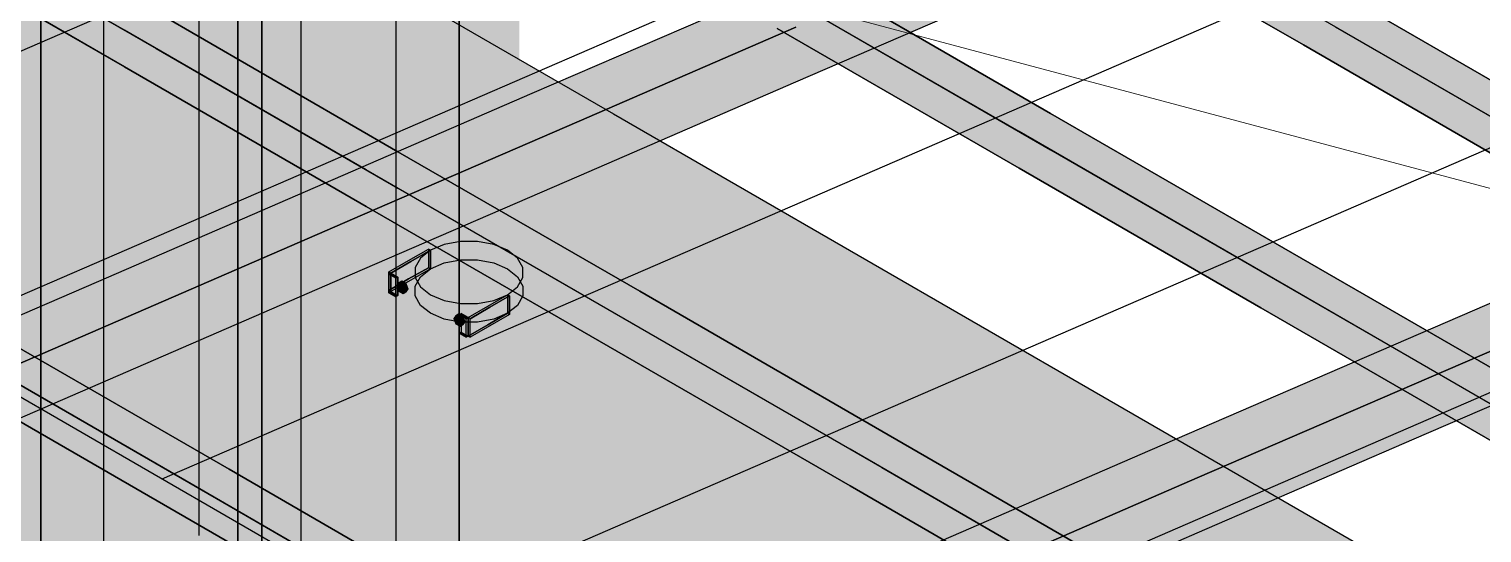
# Model space of a CAD drawing. Header units: metres. Extents: x 0 to 34.2, y 0 to 17.8.
# Drawn here: x 9.398 to 11.389, y 8.514 to 9.204 of the extents above; entities that cross this region are included whole.
import ezdxf

# ---------------------------------------------------------------- set-up
doc = ezdxf.new("R2010")
doc.units = ezdxf.units.M
doc.header["$LTSCALE"] = 0.25
doc.layers.add('ISO-ARISTAS', color=8, linetype='CONTINUOUS')
doc.layers.add('ISO-CONCRETO-SUP', color=254, linetype='CONTINUOUS', true_color=0xe8e8e8)
doc.layers.add('LLAMADAS', color=30, linetype='CONTINUOUS', lineweight=18)

msp = doc.modelspace()

# ---------------------------------------------------------------- linework, layer by layer
at = {"layer": 'ISO-ARISTAS', "color": 250}
for p, q in [((8.9171, 8.9713), (11.0068, 9.8761)), ((9.2485, 8.7799), (11.3382, 9.6848)), ((9.7169, 9.1876), (9.7169, 9.5511)), ((9.7169, 9.5511), (9.7169, 9.1876)), ((9.58, 8.5885), (11.6697, 9.4934)), ((9.4138, 9.1126), (9.4138, 9.4761)), ((9.4138, 9.4761), (9.4138, 9.1126)), ((9.5279, 9.4756), (10.1985, 9.0884)), ((9.9005, 9.4733), (9.9005, 9.1058)), ((9.9005, 9.4733), (9.9005, 9.1058)), ((9.5004, 9.0626), (9.5004, 9.4261)), ((9.5004, 9.0626), (9.5004, 9.4261)), ((9.9871, 9.0558), (9.9871, 9.4233)), ((9.9871, 9.4233), (9.9871, 9.0558)), ((9.5285, 9.2029), (9.197, 9.3943)), ((9.5285, 9.2029), (9.197, 9.3943)), ((9.2403, 9.3693), (9.5718, 9.1779)), ((9.2403, 9.3693), (9.5718, 9.1779)), ((11.144, 9.1827), (10.8125, 9.374)), ((10.8125, 9.374), (11.144, 9.1827)), ((8.2542, 9.354), (10.0771, 8.3015)), ((9.5285, 9.1529), (9.197, 9.3443)), ((9.197, 9.3443), (9.5285, 9.1529)), ((9.684, 8.9808), (9.684, 9.3483)), ((9.684, 9.3483), (9.684, 8.9808)), ((9.7706, 8.9308), (9.7706, 9.2983)), ((9.7706, 8.9308), (9.7706, 9.2983)), ((9.9114, 8.3972), (12.0011, 9.3021)), ((10.7976, 9.0889), (10.4661, 9.2803)), ((10.4661, 9.2803), (10.7976, 9.0889)), ((10.4486, 9.132), (10.7455, 9.2606)), ((11.5188, 9.0663), (11.1873, 9.2577)), ((11.1873, 9.2577), (11.5188, 9.0663)), ((9.6303, 9.2376), (9.6303, 8.8741)), ((9.6303, 9.2376), (9.6303, 8.8741)), ((10.3836, 9.2445), (10.0867, 9.116)), ((10.7543, 9.0639), (10.4228, 9.2553)), ((10.7543, 9.0639), (10.4228, 9.2553)), ((9.9032, 9.0365), (9.5718, 9.2279)), ((9.5718, 9.2279), (9.9032, 9.0365)), ((10.4661, 9.2303), (10.7976, 9.0389)), ((10.4661, 9.2303), (10.7976, 9.0389)), ((11.4755, 9.0413), (11.144, 9.2327)), ((11.4755, 9.0413), (11.144, 9.2327)), ((9.8599, 9.0115), (9.5285, 9.2029)), ((9.8599, 9.0115), (9.5285, 9.2029)), ((10.1517, 9.0785), (10.4486, 9.207)), ((10.4486, 9.207), (10.1517, 9.0785)), ((10.7543, 9.0139), (10.4228, 9.2053)), ((10.4228, 9.2053), (10.7543, 9.0139)), ((11.1873, 9.2077), (11.5188, 9.0163)), ((11.1873, 9.2077), (11.5188, 9.0163)), ((9.5718, 9.1779), (9.9032, 8.9865)), ((9.5718, 9.1779), (9.9032, 8.9865)), ((9.7169, 8.8241), (9.7169, 9.1876)), ((9.7169, 9.1876), (9.7169, 8.8241)), ((11.4755, 8.9913), (11.144, 9.1827)), ((11.144, 9.1827), (11.4755, 8.9913)), ((9.8599, 8.9615), (9.5285, 9.1529)), ((9.5285, 9.1529), (9.8599, 8.9615)), ((10.1517, 9.0035), (10.4486, 9.132)), ((9.4138, 8.7491), (9.4138, 9.1126)), ((9.4138, 9.1126), (9.4138, 8.7491)), ((10.0867, 9.116), (9.7898, 8.9874)), ((9.9005, 9.1058), (9.9005, 8.7382)), ((9.9005, 9.1058), (9.9005, 8.7382)), ((10.2429, 8.2058), (12.3326, 9.1107)), ((10.1517, 9.0785), (9.8548, 8.9499)), ((9.8548, 8.9499), (10.1517, 9.0785)), ((10.1985, 9.0884), (10.8691, 8.7012)), ((11.129, 8.8976), (10.7976, 9.0889)), ((10.7976, 9.0889), (11.129, 8.8976)), ((9.5004, 8.6991), (9.5004, 9.0626)), ((9.5004, 8.6991), (9.5004, 9.0626)), ((11.0857, 8.8726), (10.7543, 9.0639)), ((11.0857, 8.8726), (10.7543, 9.0639)), ((9.9871, 8.6882), (9.9871, 9.0558)), ((9.9871, 9.0558), (9.9871, 8.6882)), ((10.7976, 9.0389), (11.129, 8.8476)), ((10.7976, 9.0389), (11.129, 8.8476)), ((10.2347, 8.8452), (9.9032, 9.0365)), ((9.9032, 9.0365), (10.2347, 8.8452)), ((9.8548, 8.8749), (10.1517, 9.0035)), ((10.1914, 8.8202), (9.8599, 9.0115)), ((10.1914, 8.8202), (9.8599, 9.0115)), ((11.0857, 8.8226), (10.7543, 9.0139)), ((10.7543, 9.0139), (11.0857, 8.8226)), ((9.7898, 8.9874), (9.4929, 8.8588)), ((9.684, 8.6132), (9.684, 8.9808)), ((9.684, 8.9808), (9.684, 8.6132)), ((9.9032, 8.9865), (10.2347, 8.7952)), ((9.9032, 8.9865), (10.2347, 8.7952)), ((10.1914, 8.7702), (9.8599, 8.9615)), ((9.8599, 8.9615), (10.1914, 8.7702)), ((9.8548, 8.9499), (9.5578, 8.8213)), ((9.5578, 8.8213), (9.8548, 8.9499)), ((9.7706, 8.5632), (9.7706, 8.9308)), ((9.7706, 8.5632), (9.7706, 8.9308)), ((9.9179, 8.8875), (9.9449, 8.903)), ((9.9179, 8.8875), (9.9449, 8.903)), ((9.9207, 8.8859), (9.9477, 8.9015)), ((9.9477, 8.9015), (9.9207, 8.8859)), ((9.9477, 8.9015), (9.9339, 8.8905)), ((9.9477, 8.9015), (9.9449, 8.903)), ((9.9449, 8.903), (9.9449, 8.8776)), ((9.9449, 8.903), (9.9449, 8.8776)), ((9.9449, 8.903), (9.9477, 8.9015)), ((9.9666, 8.9094), (9.9477, 8.9015)), ((9.9477, 8.8761), (9.9477, 8.9015)), ((9.9477, 8.9015), (9.9477, 8.8761)), ((9.9888, 8.9136), (9.9666, 8.9094)), ((10.0122, 8.9136), (9.9888, 8.9136)), ((10.0344, 8.9094), (10.0122, 8.9136)), ((10.0533, 8.9015), (10.0344, 8.9094)), ((10.0671, 8.8905), (10.0533, 8.9015)), ((9.8909, 8.8719), (9.9179, 8.8875)), ((9.8909, 8.8719), (9.9179, 8.8875)), ((9.8937, 8.8703), (9.9207, 8.8859)), ((9.9207, 8.8859), (9.8937, 8.8703)), ((9.9339, 8.8905), (9.9267, 8.8777)), ((9.9477, 8.8761), (9.9666, 8.884)), ((9.9666, 8.884), (9.9888, 8.8882)), ((9.9888, 8.8882), (10.0122, 8.8882)), ((10.0122, 8.8882), (10.0344, 8.884)), ((10.0344, 8.884), (10.0533, 8.8761)), ((10.0743, 8.8777), (10.0671, 8.8905)), ((11.4605, 8.7062), (11.129, 8.8976)), ((11.129, 8.8976), (11.4605, 8.7062)), ((11.5275, 8.8841), (11.2306, 8.7555)), ((9.5578, 8.7463), (9.8548, 8.8749)), ((9.6303, 8.8741), (9.6303, 8.5106)), ((9.6303, 8.8741), (9.6303, 8.5106)), ((9.8909, 8.8465), (9.8909, 8.8719)), ((9.8937, 8.8703), (9.8909, 8.8719)), ((9.8937, 8.8703), (9.8909, 8.8719)), ((9.8909, 8.8719), (9.8909, 8.8465)), ((9.8909, 8.8687), (9.8937, 8.8703)), ((9.8909, 8.8687), (9.8937, 8.8703)), ((9.8909, 8.8433), (9.8909, 8.8687)), ((9.9005, 8.8632), (9.8909, 8.8687)), ((9.8909, 8.8687), (9.8909, 8.8433)), ((9.9005, 8.8632), (9.8909, 8.8687)), ((9.8909, 8.8465), (9.9179, 8.8621)), ((9.9179, 8.8621), (9.8909, 8.8465)), ((9.8937, 8.8449), (9.8937, 8.8703)), ((9.8937, 8.8449), (9.8937, 8.8703)), ((9.8937, 8.8703), (9.8937, 8.8449)), ((9.9032, 8.8648), (9.8937, 8.8703)), ((9.8937, 8.8703), (9.8937, 8.8449)), ((9.8937, 8.8703), (9.9032, 8.8648)), ((9.9207, 8.8605), (9.8937, 8.8449)), ((9.9207, 8.8605), (9.8937, 8.8449)), ((9.9005, 8.8632), (9.9032, 8.8648)), ((9.9032, 8.8648), (9.9005, 8.8632)), ((9.9005, 8.8378), (9.9005, 8.8632)), ((9.9005, 8.8378), (9.9005, 8.8632)), ((9.9032, 8.8394), (9.9032, 8.8648)), ((9.9032, 8.8648), (9.9032, 8.8394)), ((9.9179, 8.8621), (9.9449, 8.8776)), ((9.9449, 8.8776), (9.9179, 8.8621)), ((9.9477, 8.8761), (9.9207, 8.8605)), ((9.9477, 8.8761), (9.9207, 8.8605)), ((9.9267, 8.8777), (9.9267, 8.8642)), ((9.9267, 8.8523), (9.9339, 8.8651)), ((9.9267, 8.8642), (9.9339, 8.8514)), ((9.9339, 8.8651), (9.9477, 8.8761)), ((9.9449, 8.8776), (9.9477, 8.8761)), ((9.9449, 8.8776), (9.9477, 8.8761)), ((10.0533, 8.8761), (10.0671, 8.8651)), ((10.0671, 8.8651), (10.0743, 8.8523)), ((10.0671, 8.8514), (10.0743, 8.8642)), ((10.0743, 8.8642), (10.0743, 8.8777)), ((11.4172, 8.6812), (11.0857, 8.8726)), ((11.4172, 8.6812), (11.0857, 8.8726)), ((9.4929, 8.8588), (9.196, 8.7303)), ((9.8937, 8.8449), (9.8909, 8.8465)), ((9.8909, 8.8465), (9.8937, 8.8449)), ((9.8909, 8.8433), (9.8937, 8.8449)), ((9.8937, 8.8449), (9.8909, 8.8433)), ((9.9005, 8.8378), (9.8909, 8.8433)), ((9.8909, 8.8433), (9.9005, 8.8378)), ((9.8937, 8.8449), (9.9032, 8.8394)), ((9.8937, 8.8449), (9.9032, 8.8394)), ((9.9048, 8.8567), (9.902, 8.8528)), ((9.9048, 8.8567), (9.902, 8.8528)), ((9.9057, 8.8549), (9.902, 8.8528)), ((9.902, 8.8528), (9.9057, 8.8549)), ((9.902, 8.8528), (9.9048, 8.8456)), ((9.902, 8.8528), (9.9048, 8.8456)), ((9.9085, 8.8589), (9.9048, 8.8567)), ((9.9048, 8.8567), (9.9085, 8.8589)), ((9.9103, 8.8535), (9.9048, 8.8567)), ((9.9103, 8.8535), (9.9048, 8.8567)), ((9.9048, 8.8456), (9.9085, 8.8478)), ((9.9085, 8.8478), (9.9048, 8.8456)), ((9.9048, 8.8456), (9.9103, 8.8424)), ((9.9048, 8.8456), (9.9103, 8.8424)), ((9.9085, 8.8589), (9.9057, 8.8549)), ((9.9057, 8.8549), (9.9085, 8.8589)), ((9.9085, 8.8478), (9.9057, 8.8549)), ((9.9057, 8.8549), (9.9085, 8.8478)), ((9.914, 8.8557), (9.9085, 8.8589)), ((9.9085, 8.8589), (9.914, 8.8557)), ((9.914, 8.8446), (9.9085, 8.8478)), ((9.9085, 8.8478), (9.914, 8.8446)), ((9.914, 8.8557), (9.9103, 8.8535)), ((9.9103, 8.8535), (9.914, 8.8557)), ((9.9131, 8.8464), (9.9103, 8.8535)), ((9.9131, 8.8464), (9.9103, 8.8535)), ((9.9103, 8.8424), (9.9131, 8.8464)), ((9.9103, 8.8424), (9.9131, 8.8464)), ((9.9103, 8.8424), (9.914, 8.8446)), ((9.914, 8.8446), (9.9103, 8.8424)), ((9.9131, 8.8464), (9.9168, 8.8485)), ((9.9168, 8.8485), (9.9131, 8.8464)), ((9.9168, 8.8485), (9.914, 8.8557)), ((9.914, 8.8557), (9.9168, 8.8485)), ((9.914, 8.8446), (9.9168, 8.8485)), ((9.9168, 8.8485), (9.914, 8.8446)), ((9.9267, 8.8388), (9.9267, 8.8523)), ((9.9339, 8.8514), (9.9477, 8.8405)), ((9.9477, 8.8405), (9.9666, 8.8325)), ((10.0263, 8.8249), (10.0533, 8.8405)), ((10.0263, 8.8249), (10.0533, 8.8405)), ((10.0344, 8.8325), (10.0533, 8.8405)), ((10.0533, 8.8405), (10.0671, 8.8514)), ((10.0561, 8.8389), (10.0533, 8.8405)), ((10.0533, 8.8405), (10.0533, 8.8151)), ((10.0533, 8.8405), (10.0533, 8.8151)), ((10.0533, 8.8405), (10.0561, 8.8389)), ((10.0743, 8.8523), (10.0743, 8.8388)), ((10.5661, 8.6538), (10.2347, 8.8452)), ((10.2347, 8.8452), (10.5661, 8.6538)), ((11.129, 8.8476), (11.4605, 8.6562)), ((11.129, 8.8476), (11.4605, 8.6562)), ((11.5925, 8.8466), (11.2956, 8.718)), ((11.2956, 8.718), (11.5925, 8.8466)), ((9.5578, 8.8213), (9.2609, 8.6928)), ((9.2609, 8.6928), (9.5578, 8.8213)), ((9.7169, 8.4606), (9.7169, 8.8241)), ((9.7169, 8.8241), (9.7169, 8.4606)), ((9.9032, 8.8394), (9.9005, 8.8378)), ((9.9032, 8.8394), (9.9005, 8.8378)), ((9.9339, 8.826), (9.9267, 8.8388)), ((9.9477, 8.8151), (9.9339, 8.826)), ((9.9666, 8.8325), (9.9888, 8.8283)), ((9.9888, 8.8283), (10.0122, 8.8283)), ((9.9993, 8.8093), (10.0263, 8.8249)), ((9.9993, 8.8093), (10.0263, 8.8249)), ((10.0021, 8.8077), (10.0291, 8.8233)), ((10.0291, 8.8233), (10.0021, 8.8077)), ((10.0122, 8.8283), (10.0344, 8.8325)), ((10.0291, 8.8233), (10.0561, 8.8389)), ((10.0561, 8.8389), (10.0291, 8.8233)), ((10.0671, 8.826), (10.0533, 8.8151)), ((10.0561, 8.8135), (10.0561, 8.8389)), ((10.0561, 8.8389), (10.0561, 8.8135)), ((10.0743, 8.8388), (10.0671, 8.826)), ((10.5228, 8.6288), (10.1914, 8.8202)), ((10.5228, 8.6288), (10.1914, 8.8202)), ((11.4172, 8.6312), (11.0857, 8.8226)), ((11.0857, 8.8226), (11.4172, 8.6312)), ((9.9666, 8.8071), (9.9477, 8.8151)), ((9.9888, 8.8029), (9.9666, 8.8071)), ((9.9827, 8.8117), (9.9799, 8.8078)), ((9.9827, 8.8117), (9.9799, 8.8078)), ((9.9837, 8.8099), (9.9799, 8.8078)), ((9.9799, 8.8078), (9.9837, 8.8099)), ((9.9799, 8.8078), (9.9827, 8.8006)), ((9.9799, 8.8078), (9.9827, 8.8006)), ((9.9864, 8.8139), (9.9827, 8.8117)), ((9.9827, 8.8117), (9.9864, 8.8139)), ((9.9883, 8.8085), (9.9827, 8.8117)), ((9.9883, 8.8085), (9.9827, 8.8117)), ((9.9827, 8.8006), (9.9864, 8.8028)), ((9.9864, 8.8028), (9.9827, 8.8006)), ((9.9827, 8.8006), (9.9883, 8.7974)), ((9.9827, 8.8006), (9.9883, 8.7974)), ((9.9864, 8.8139), (9.9837, 8.8099)), ((9.9837, 8.8099), (9.9864, 8.8139)), ((9.9864, 8.8028), (9.9837, 8.8099)), ((9.9837, 8.8099), (9.9864, 8.8028)), ((9.992, 8.8107), (9.9864, 8.8139)), ((9.9864, 8.8139), (9.992, 8.8107)), ((9.992, 8.7996), (9.9864, 8.8028)), ((9.9864, 8.8028), (9.992, 8.7996)), ((9.9871, 8.8132), (9.9898, 8.8148)), ((9.9871, 8.8132), (9.9898, 8.8148)), ((9.9871, 8.7878), (9.9871, 8.8132)), ((9.9966, 8.8077), (9.9871, 8.8132)), ((9.9871, 8.8132), (9.9871, 8.7878)), ((9.9966, 8.8077), (9.9871, 8.8132)), ((9.992, 8.8107), (9.9883, 8.8085)), ((9.9883, 8.8085), (9.992, 8.8107)), ((9.991, 8.8014), (9.9883, 8.8085)), ((9.991, 8.8014), (9.9883, 8.8085)), ((9.9883, 8.7974), (9.991, 8.8014)), ((9.9883, 8.7974), (9.991, 8.8014)), ((10.0122, 8.8029), (9.9888, 8.8029)), ((9.9898, 8.8148), (9.9898, 8.7894)), ((9.9993, 8.8093), (9.9898, 8.8148)), ((9.9898, 8.8148), (9.9898, 8.7894)), ((9.9898, 8.8148), (9.9993, 8.8093)), ((9.991, 8.8014), (9.9948, 8.8035)), ((9.9948, 8.8035), (9.991, 8.8014)), ((9.9948, 8.8035), (9.992, 8.8107)), ((9.992, 8.8107), (9.9948, 8.8035)), ((9.992, 8.7996), (9.9948, 8.8035)), ((9.9948, 8.8035), (9.992, 8.7996)), ((9.9966, 8.8077), (9.9993, 8.8093)), ((9.9993, 8.8093), (9.9966, 8.8077)), ((9.9966, 8.7823), (9.9966, 8.8077)), ((9.9966, 8.7823), (9.9966, 8.8077)), ((9.9993, 8.7839), (9.9993, 8.8093)), ((9.9993, 8.7839), (9.9993, 8.8093)), ((10.0021, 8.8077), (9.9993, 8.8093)), ((10.0021, 8.8077), (9.9993, 8.8093)), ((9.9993, 8.8093), (9.9993, 8.7839)), ((9.9993, 8.8093), (9.9993, 8.7839)), ((10.0021, 8.7823), (10.0021, 8.8077)), ((10.0021, 8.7823), (10.0021, 8.8077)), ((10.0344, 8.8071), (10.0122, 8.8029)), ((10.0263, 8.7995), (10.0533, 8.8151)), ((10.0533, 8.8151), (10.0263, 8.7995)), ((10.0561, 8.8135), (10.0291, 8.7979)), ((10.0561, 8.8135), (10.0291, 8.7979)), ((10.0533, 8.8151), (10.0344, 8.8071)), ((10.0533, 8.8151), (10.0561, 8.8135)), ((10.0533, 8.8151), (10.0561, 8.8135)), ((9.6718, 8.6014), (9.3403, 8.7928)), ((9.3403, 8.7928), (9.6718, 8.6014)), ((9.9871, 8.7878), (9.9898, 8.7894)), ((9.9898, 8.7894), (9.9871, 8.7878)), ((9.9966, 8.7823), (9.9871, 8.7878)), ((9.9871, 8.7878), (9.9966, 8.7823)), ((9.9883, 8.7974), (9.992, 8.7996)), ((9.992, 8.7996), (9.9883, 8.7974)), ((9.9898, 8.7894), (9.9993, 8.7839)), ((9.9898, 8.7894), (9.9993, 8.7839)), ((9.9993, 8.7839), (9.9966, 8.7823)), ((9.9993, 8.7839), (9.9966, 8.7823)), ((9.9993, 8.7839), (10.0263, 8.7995)), ((10.0263, 8.7995), (9.9993, 8.7839)), ((10.0021, 8.7823), (9.9993, 8.7839)), ((9.9993, 8.7839), (10.0021, 8.7823)), ((10.0291, 8.7979), (10.0021, 8.7823)), ((10.0291, 8.7979), (10.0021, 8.7823)), ((10.2347, 8.7952), (10.5661, 8.6038)), ((10.2347, 8.7952), (10.5661, 8.6038)), ((9.6285, 8.5764), (9.297, 8.7678)), ((9.6285, 8.5764), (9.297, 8.7678)), ((10.5228, 8.5788), (10.1914, 8.7702)), ((10.1914, 8.7702), (10.5228, 8.5788)), ((11.2956, 8.643), (11.5925, 8.7716)), ((9.2609, 8.6178), (9.5578, 8.7463)), ((9.3403, 8.7428), (9.6718, 8.5514)), ((9.3403, 8.7428), (9.6718, 8.5514)), ((9.4138, 8.3856), (9.4138, 8.7491)), ((9.4138, 8.7491), (9.4138, 8.3856)), ((11.2306, 8.7555), (10.9337, 8.627)), ((9.9005, 8.7382), (9.9005, 8.3707)), ((9.9005, 8.7382), (9.9005, 8.3707)), ((9.6285, 8.5264), (9.297, 8.7178)), ((9.297, 8.7178), (9.6285, 8.5264)), ((10.8691, 8.7012), (11.5397, 8.3141)), ((11.2956, 8.718), (10.9986, 8.5895)), ((10.9986, 8.5895), (11.2956, 8.718)), ((9.5004, 8.3356), (9.5004, 8.6991)), ((9.5004, 8.3356), (9.5004, 8.6991)), ((9.9871, 8.3207), (9.9871, 8.6882)), ((9.9871, 8.6882), (9.9871, 8.3207)), ((10.8976, 8.4624), (10.5661, 8.6538)), ((10.5661, 8.6538), (10.8976, 8.4624)), ((10.9986, 8.5145), (11.2956, 8.643)), ((10.8543, 8.4374), (10.5228, 8.6288)), ((10.8543, 8.4374), (10.5228, 8.6288)), ((10.9337, 8.627), (10.6368, 8.4984)), ((10.0032, 8.4101), (9.6718, 8.6014)), ((9.6718, 8.6014), (10.0032, 8.4101)), ((9.684, 8.2457), (9.684, 8.6132)), ((9.684, 8.6132), (9.684, 8.2457)), ((10.5661, 8.6038), (10.8976, 8.4124)), ((10.5661, 8.6038), (10.8976, 8.4124)), ((10.9986, 8.5895), (10.7017, 8.4609)), ((10.7017, 8.4609), (10.9986, 8.5895)), ((9.9599, 8.3851), (9.6285, 8.5764)), ((9.9599, 8.3851), (9.6285, 8.5764)), ((9.7706, 8.1957), (9.7706, 8.5632)), ((9.7706, 8.1957), (9.7706, 8.5632)), ((10.8543, 8.3874), (10.5228, 8.5788)), ((10.5228, 8.5788), (10.8543, 8.3874)), ((9.6718, 8.5514), (10.0032, 8.3601)), ((9.6718, 8.5514), (10.0032, 8.3601)), ((9.9599, 8.3351), (9.6285, 8.5264)), ((9.6285, 8.5264), (9.9599, 8.3351)), ((10.7017, 8.3859), (10.9986, 8.5145))]:
    msp.add_line(p, q, dxfattribs=at)
at = {"layer": 'ISO-CONCRETO-SUP', "true_color": 0xc9c7c0}
for points in [[(8.8572, 9.8628), (9.5279, 9.4756), (8.2943, 9.5378), (8.9649, 9.1506)], [(9.5279, 9.4756), (10.1985, 9.0884), (8.9649, 9.1506), (9.6356, 8.7634)], [(8.9649, 9.1506), (9.6356, 8.7634), (8.402, 8.8256), (9.0727, 8.4384)], [(10.1985, 9.0884), (10.8691, 8.7012), (9.6356, 8.7634), (10.3062, 8.3763)], [(9.6356, 8.7634), (10.3062, 8.3763), (9.0727, 8.4384), (9.7433, 8.0513)], [(10.8691, 8.7012), (11.5397, 8.3141), (10.3062, 8.3763), (10.9768, 7.9891)]]:
    msp.add_solid(points, dxfattribs=at)
at = {"layer": 'ISO-CONCRETO-SUP', "true_color": 0x575d65}
for points in [[(9.6303, 9.2376), (9.4138, 9.1126), (9.6303, 9.6011), (9.4138, 9.4761)], [(9.7169, 9.1876), (9.5004, 9.0626), (9.7169, 9.5511), (9.5004, 9.4261)], [(9.9005, 9.1058), (9.684, 8.9808), (9.9005, 9.4733), (9.684, 9.3483)], [(9.9871, 9.0558), (9.7706, 8.9308), (9.9871, 9.4233), (9.7706, 9.2983)], [(10.4486, 9.132), (10.7455, 9.2606), (10.4486, 9.207), (10.7455, 9.3356)], [(9.6303, 8.8741), (9.4138, 8.7491), (9.6303, 9.2376), (9.4138, 9.1126)], [(10.1517, 9.0035), (10.4486, 9.132), (10.1517, 9.0785), (10.4486, 9.207)], [(9.7169, 8.8241), (9.5004, 8.6991), (9.7169, 9.1876), (9.5004, 9.0626)], [(9.9005, 8.7382), (9.684, 8.6132), (9.9005, 9.1058), (9.684, 8.9808)], [(9.8548, 8.8749), (10.1517, 9.0035), (9.8548, 8.9499), (10.1517, 9.0785)], [(9.9871, 8.6882), (9.7706, 8.5632), (9.9871, 9.0558), (9.7706, 8.9308)], [(9.5578, 8.7463), (9.8548, 8.8749), (9.5578, 8.8213), (9.8548, 8.9499)], [(9.6303, 8.5106), (9.4138, 8.3856), (9.6303, 8.8741), (9.4138, 8.7491)], [(11.2956, 8.643), (11.5925, 8.7716), (11.2956, 8.718), (11.5925, 8.8466)], [(9.2609, 8.6178), (9.5578, 8.7463), (9.2609, 8.6928), (9.5578, 8.8213)], [(9.7169, 8.4606), (9.5004, 8.3356), (9.7169, 8.8241), (9.5004, 8.6991)], [(9.9005, 8.3707), (9.684, 8.2457), (9.9005, 8.7382), (9.684, 8.6132)], [(10.9986, 8.5145), (11.2956, 8.643), (10.9986, 8.5895), (11.2956, 8.718)], [(9.9871, 8.3207), (9.7706, 8.1957), (9.9871, 8.6882), (9.7706, 8.5632)], [(10.7017, 8.3859), (10.9986, 8.5145), (10.7017, 8.4609), (10.9986, 8.5895)]]:
    msp.add_solid(points, dxfattribs=at)
at = {"layer": 'ISO-CONCRETO-SUP', "true_color": 0x616771}
for points in [[(9.6303, 9.2376), (9.7169, 9.1876), (9.6303, 9.6011), (9.7169, 9.5511)], [(9.4138, 9.1126), (9.5004, 9.0626), (9.4138, 9.4761), (9.5004, 9.4261)], [(9.9005, 9.1058), (9.9871, 9.0558), (9.9005, 9.4733), (9.9871, 9.4233)], [(9.2403, 9.3693), (9.5718, 9.1779), (9.2403, 9.4193), (9.5718, 9.2279)], [(10.8125, 9.374), (11.144, 9.1827), (10.8125, 9.424), (11.144, 9.2327)], [(9.197, 9.3443), (9.5285, 9.1529), (9.197, 9.3943), (9.5285, 9.2029)], [(9.684, 8.9808), (9.7706, 8.9308), (9.684, 9.3483), (9.7706, 9.2983)], [(10.4661, 9.2303), (10.7976, 9.0389), (10.4661, 9.2803), (10.7976, 9.0889)], [(11.1873, 9.2077), (11.5188, 9.0163), (11.1873, 9.2577), (11.5188, 9.0663)], [(9.6303, 8.8741), (9.7169, 8.8241), (9.6303, 9.2376), (9.7169, 9.1876)], [(10.4228, 9.2053), (10.7543, 9.0139), (10.4228, 9.2553), (10.7543, 9.0639)], [(9.5718, 9.1779), (9.9032, 8.9865), (9.5718, 9.2279), (9.9032, 9.0365)], [(11.144, 9.1827), (11.4755, 8.9913), (11.144, 9.2327), (11.4755, 9.0413)], [(9.5285, 9.1529), (9.8599, 8.9615), (9.5285, 9.2029), (9.8599, 9.0115)], [(9.4138, 8.7491), (9.5004, 8.6991), (9.4138, 9.1126), (9.5004, 9.0626)], [(9.9005, 8.7382), (9.9871, 8.6882), (9.9005, 9.1058), (9.9871, 9.0558)], [(10.7976, 9.0389), (11.129, 8.8476), (10.7976, 9.0889), (11.129, 8.8976)], [(10.7543, 9.0139), (11.0857, 8.8226), (10.7543, 9.0639), (11.0857, 8.8726)], [(9.9032, 8.9865), (10.2347, 8.7952), (9.9032, 9.0365), (10.2347, 8.8452)], [(9.8599, 8.9615), (10.1914, 8.7702), (9.8599, 9.0115), (10.1914, 8.8202)], [(9.684, 8.6132), (9.7706, 8.5632), (9.684, 8.9808), (9.7706, 8.9308)], [(11.129, 8.8476), (11.4605, 8.6562), (11.129, 8.8976), (11.4605, 8.7062)], [(9.6303, 8.5106), (9.7169, 8.4606), (9.6303, 8.8741), (9.7169, 8.8241)], [(11.0857, 8.8226), (11.4172, 8.6312), (11.0857, 8.8726), (11.4172, 8.6812)], [(10.2347, 8.7952), (10.5661, 8.6038), (10.2347, 8.8452), (10.5661, 8.6538)], [(10.1914, 8.7702), (10.5228, 8.5788), (10.1914, 8.8202), (10.5228, 8.6288)], [(9.3403, 8.7428), (9.6718, 8.5514), (9.3403, 8.7928), (9.6718, 8.6014)], [(9.297, 8.7178), (9.6285, 8.5264), (9.297, 8.7678), (9.6285, 8.5764)], [(9.4138, 8.3856), (9.5004, 8.3356), (9.4138, 8.7491), (9.5004, 8.6991)], [(9.9005, 8.3707), (9.9871, 8.3207), (9.9005, 8.7382), (9.9871, 8.6882)], [(10.5661, 8.6038), (10.8976, 8.4124), (10.5661, 8.6538), (10.8976, 8.4624)], [(10.5228, 8.5788), (10.8543, 8.3874), (10.5228, 8.6288), (10.8543, 8.4374)], [(9.6718, 8.5514), (10.0032, 8.3601), (9.6718, 8.6014), (10.0032, 8.4101)], [(9.684, 8.2457), (9.7706, 8.1957), (9.684, 8.6132), (9.7706, 8.5632)], [(9.6285, 8.5264), (9.9599, 8.3351), (9.6285, 8.5764), (9.9599, 8.3851)]]:
    msp.add_solid(points, dxfattribs=at)
at = {"layer": 'ISO-CONCRETO-SUP', "true_color": 0x6b737d}
for points in [[(9.2403, 9.4193), (9.5718, 9.2279), (9.197, 9.3943), (9.5285, 9.2029)], [(10.8559, 9.399), (11.1873, 9.2077), (10.8125, 9.374), (11.144, 9.1827)], [(9.2403, 9.3693), (9.5718, 9.1779), (9.197, 9.3443), (9.5285, 9.1529)], [(10.4661, 9.2803), (10.7976, 9.0889), (10.4228, 9.2553), (10.7543, 9.0639)], [(11.1873, 9.2577), (11.5188, 9.0663), (11.144, 9.2327), (11.4755, 9.0413)], [(9.5718, 9.2279), (9.9032, 9.0365), (9.5285, 9.2029), (9.8599, 9.0115)], [(10.4661, 9.2303), (10.7976, 9.0389), (10.4228, 9.2053), (10.7543, 9.0139)], [(11.1873, 9.2077), (11.5188, 9.0163), (11.144, 9.1827), (11.4755, 8.9913)], [(9.5718, 9.1779), (9.9032, 8.9865), (9.5285, 9.1529), (9.8599, 8.9615)], [(10.7976, 9.0889), (11.129, 8.8976), (10.7543, 9.0639), (11.0857, 8.8726)], [(10.7976, 9.0389), (11.129, 8.8476), (10.7543, 9.0139), (11.0857, 8.8226)], [(9.9032, 9.0365), (10.2347, 8.8452), (9.8599, 9.0115), (10.1914, 8.8202)], [(9.9032, 8.9865), (10.2347, 8.7952), (9.8599, 8.9615), (10.1914, 8.7702)], [(11.129, 8.8976), (11.4605, 8.7062), (11.0857, 8.8726), (11.4172, 8.6812)], [(10.2347, 8.8452), (10.5661, 8.6538), (10.1914, 8.8202), (10.5228, 8.6288)], [(11.129, 8.8476), (11.4605, 8.6562), (11.0857, 8.8226), (11.4172, 8.6312)], [(9.3403, 8.7928), (9.6718, 8.6014), (9.297, 8.7678), (9.6285, 8.5764)], [(10.2347, 8.7952), (10.5661, 8.6038), (10.1914, 8.7702), (10.5228, 8.5788)], [(9.3403, 8.7428), (9.6718, 8.5514), (9.297, 8.7178), (9.6285, 8.5264)], [(10.5661, 8.6538), (10.8976, 8.4624), (10.5228, 8.6288), (10.8543, 8.4374)], [(9.6718, 8.6014), (10.0032, 8.4101), (9.6285, 8.5764), (9.9599, 8.3851)], [(10.5661, 8.6038), (10.8976, 8.4124), (10.5228, 8.5788), (10.8543, 8.3874)], [(9.6718, 8.5514), (10.0032, 8.3601), (9.6285, 8.5264), (9.9599, 8.3351)]]:
    msp.add_solid(points, dxfattribs=at)
at = {"layer": 'ISO-CONCRETO-SUP', "true_color": 0x7c93a9}
for points in [[(9.9511, 9.2808), (9.9383, 9.2705), (9.9511, 9.1854), (9.9383, 9.1752)], [(10.0499, 9.2238), (10.0627, 9.234), (10.0499, 9.1284), (10.0627, 9.1386)], [(9.9511, 9.1854), (9.9383, 9.1752), (9.9511, 9.0901), (9.9383, 9.0799)], [(10.0499, 9.1284), (10.0627, 9.1386), (10.0499, 9.0331), (10.0627, 9.0433)], [(9.9511, 9.0901), (9.9383, 9.0799), (9.9511, 8.9947), (9.9383, 8.9845)], [(10.0499, 9.0331), (10.0627, 9.0433), (10.0499, 8.9378), (10.0627, 8.948)], [(9.9511, 8.9947), (9.9383, 8.9845), (9.9511, 8.8994), (9.9383, 8.8892)], [(10.0499, 8.9378), (10.0627, 8.948), (10.0499, 8.8424), (10.0627, 8.8526)], [(9.9511, 8.8994), (9.9383, 8.8892), (9.9511, 8.8041), (9.9383, 8.7939)], [(10.0499, 8.8424), (10.0627, 8.8526), (10.0499, 8.7471), (10.0627, 8.7573)], [(9.9511, 8.8041), (9.9383, 8.7939), (9.9511, 8.7088), (9.9383, 8.6985)], [(10.0499, 8.7471), (10.0627, 8.7573), (10.0499, 8.6517), (10.0627, 8.662)], [(9.9511, 8.7088), (9.9383, 8.6985), (9.9511, 8.6134), (9.9383, 8.6032)], [(10.0499, 8.6517), (10.0627, 8.662), (10.0499, 8.5564), (10.0627, 8.5666)], [(9.9511, 8.6134), (9.9383, 8.6032), (9.9511, 8.5181), (9.9383, 8.5079)], [(10.0499, 8.5564), (10.0627, 8.5666), (10.0499, 8.4611), (10.0627, 8.4713)], [(9.9511, 8.5181), (9.9383, 8.5079), (9.9511, 8.4228), (9.9383, 8.4125)]]:
    msp.add_solid(points, dxfattribs=at)
at = {"layer": 'ISO-CONCRETO-SUP', "true_color": 0x88a2bb}
for points in [[(9.9688, 9.2882), (9.9511, 9.2808), (9.9688, 9.1928), (9.9511, 9.1854)], [(10.0322, 9.2163), (10.0499, 9.2238), (10.0322, 9.121), (10.0499, 9.1284)], [(9.9688, 9.1928), (9.9511, 9.1854), (9.9688, 9.0975), (9.9511, 9.0901)], [(10.0322, 9.121), (10.0499, 9.1284), (10.0322, 9.0257), (10.0499, 9.0331)], [(9.9688, 9.0975), (9.9511, 9.0901), (9.9688, 9.0022), (9.9511, 8.9947)], [(10.0322, 9.0257), (10.0499, 9.0331), (10.0322, 8.9303), (10.0499, 8.9378)], [(9.9688, 9.0022), (9.9511, 8.9947), (9.9688, 8.9068), (9.9511, 8.8994)], [(10.0322, 8.9303), (10.0499, 8.9378), (10.0322, 8.835), (10.0499, 8.8424)], [(9.9688, 8.9068), (9.9511, 8.8994), (9.9688, 8.8115), (9.9511, 8.8041)], [(10.0322, 8.835), (10.0499, 8.8424), (10.0322, 8.7397), (10.0499, 8.7471)], [(9.9688, 8.8115), (9.9511, 8.8041), (9.9688, 8.7162), (9.9511, 8.7088)], [(10.0322, 8.7397), (10.0499, 8.7471), (10.0322, 8.6443), (10.0499, 8.6517)], [(9.9688, 8.7162), (9.9511, 8.7088), (9.9688, 8.6208), (9.9511, 8.6134)], [(10.0322, 8.6443), (10.0499, 8.6517), (10.0322, 8.549), (10.0499, 8.5564)], [(9.9688, 8.6208), (9.9511, 8.6134), (9.9688, 8.5255), (9.9511, 8.5181)], [(10.0322, 8.549), (10.0499, 8.5564), (10.0322, 8.4537), (10.0499, 8.4611)], [(9.9688, 8.5255), (9.9511, 8.5181), (9.9688, 8.4302), (9.9511, 8.4228)]]:
    msp.add_solid(points, dxfattribs=at)
at = {"layer": 'ISO-CONCRETO-SUP', "true_color": 0x92aec8}
for points in [[(9.9896, 9.2921), (9.9688, 9.2882), (9.9896, 9.1967), (9.9688, 9.1928)], [(10.0114, 9.2124), (10.0322, 9.2163), (10.0114, 9.1171), (10.0322, 9.121)], [(9.9896, 9.1967), (9.9688, 9.1928), (9.9896, 9.1014), (9.9688, 9.0975)], [(10.0114, 9.1171), (10.0322, 9.121), (10.0114, 9.0218), (10.0322, 9.0257)], [(9.9896, 9.1014), (9.9688, 9.0975), (9.9896, 9.0061), (9.9688, 9.0022)], [(10.0114, 9.0218), (10.0322, 9.0257), (10.0114, 8.9264), (10.0322, 8.9303)], [(9.9896, 9.0061), (9.9688, 9.0022), (9.9896, 8.9107), (9.9688, 8.9068)], [(10.0114, 8.9264), (10.0322, 8.9303), (10.0114, 8.8311), (10.0322, 8.835)], [(9.9896, 8.9107), (9.9688, 8.9068), (9.9896, 8.8154), (9.9688, 8.8115)], [(10.0114, 8.8311), (10.0322, 8.835), (10.0114, 8.7358), (10.0322, 8.7397)], [(9.9896, 8.8154), (9.9688, 8.8115), (9.9896, 8.7201), (9.9688, 8.7162)], [(9.9896, 8.7201), (9.9688, 8.7162), (9.9896, 8.6247), (9.9688, 8.6208)], [(10.0114, 8.7358), (10.0322, 8.7397), (10.0114, 8.6404), (10.0322, 8.6443)], [(10.0114, 8.6404), (10.0322, 8.6443), (10.0114, 8.5451), (10.0322, 8.549)], [(9.9896, 8.6247), (9.9688, 8.6208), (9.9896, 8.5294), (9.9688, 8.5255)], [(10.0114, 8.5451), (10.0322, 8.549), (10.0114, 8.4498), (10.0322, 8.4537)], [(9.9896, 8.5294), (9.9688, 8.5255), (9.9896, 8.4341), (9.9688, 8.4302)]]:
    msp.add_solid(points, dxfattribs=at)
at = {"layer": 'ISO-CONCRETO-SUP', "true_color": 0x98b5d0}
for points in [[(10.0114, 9.2921), (9.9896, 9.2921), (10.0114, 9.1967), (9.9896, 9.1967)], [(9.9896, 9.2124), (10.0114, 9.2124), (9.9896, 9.1171), (10.0114, 9.1171)], [(10.0114, 9.1967), (9.9896, 9.1967), (10.0114, 9.1014), (9.9896, 9.1014)], [(9.9896, 9.1171), (10.0114, 9.1171), (9.9896, 9.0218), (10.0114, 9.0218)], [(10.0114, 9.1014), (9.9896, 9.1014), (10.0114, 9.0061), (9.9896, 9.0061)], [(9.9896, 9.0218), (10.0114, 9.0218), (9.9896, 8.9264), (10.0114, 8.9264)], [(10.0114, 9.0061), (9.9896, 9.0061), (10.0114, 8.9107), (9.9896, 8.9107)], [(9.9896, 8.9264), (10.0114, 8.9264), (9.9896, 8.8311), (10.0114, 8.8311)], [(10.0114, 8.9107), (9.9896, 8.9107), (10.0114, 8.8154), (9.9896, 8.8154)], [(9.9896, 8.8311), (10.0114, 8.8311), (9.9896, 8.7358), (10.0114, 8.7358)], [(10.0114, 8.8154), (9.9896, 8.8154), (10.0114, 8.7201), (9.9896, 8.7201)], [(9.9896, 8.7358), (10.0114, 8.7358), (9.9896, 8.6404), (10.0114, 8.6404)], [(10.0114, 8.7201), (9.9896, 8.7201), (10.0114, 8.6247), (9.9896, 8.6247)], [(9.9896, 8.6404), (10.0114, 8.6404), (9.9896, 8.5451), (10.0114, 8.5451)], [(10.0114, 8.6247), (9.9896, 8.6247), (10.0114, 8.5294), (9.9896, 8.5294)], [(9.9896, 8.5451), (10.0114, 8.5451), (9.9896, 8.4498), (10.0114, 8.4498)], [(10.0114, 8.5294), (9.9896, 8.5294), (10.0114, 8.4341), (9.9896, 8.4341)]]:
    msp.add_solid(points, dxfattribs=at)
at = {"layer": 'ISO-CONCRETO-SUP', "true_color": 0x99b6d1}
for points in [[(10.0322, 9.2882), (10.0114, 9.2921), (10.0322, 9.1928), (10.0114, 9.1967)], [(9.9688, 9.2163), (9.9896, 9.2124), (9.9688, 9.121), (9.9896, 9.1171)], [(10.0322, 9.1928), (10.0114, 9.1967), (10.0322, 9.0975), (10.0114, 9.1014)], [(9.9688, 9.121), (9.9896, 9.1171), (9.9688, 9.0257), (9.9896, 9.0218)], [(10.0322, 9.0975), (10.0114, 9.1014), (10.0322, 9.0022), (10.0114, 9.0061)], [(9.9688, 9.0257), (9.9896, 9.0218), (9.9688, 8.9303), (9.9896, 8.9264)], [(10.0322, 9.0022), (10.0114, 9.0061), (10.0322, 8.9068), (10.0114, 8.9107)], [(9.9688, 8.9303), (9.9896, 8.9264), (9.9688, 8.835), (9.9896, 8.8311)], [(10.0322, 8.9068), (10.0114, 8.9107), (10.0322, 8.8115), (10.0114, 8.8154)], [(9.9688, 8.835), (9.9896, 8.8311), (9.9688, 8.7397), (9.9896, 8.7358)], [(10.0322, 8.8115), (10.0114, 8.8154), (10.0322, 8.7162), (10.0114, 8.7201)], [(9.9688, 8.7397), (9.9896, 8.7358), (9.9688, 8.6443), (9.9896, 8.6404)], [(10.0322, 8.7162), (10.0114, 8.7201), (10.0322, 8.6208), (10.0114, 8.6247)], [(9.9688, 8.6443), (9.9896, 8.6404), (9.9688, 8.549), (9.9896, 8.5451)], [(10.0322, 8.6208), (10.0114, 8.6247), (10.0322, 8.5255), (10.0114, 8.5294)], [(9.9688, 8.549), (9.9896, 8.5451), (9.9688, 8.4537), (9.9896, 8.4498)], [(10.0322, 8.5255), (10.0114, 8.5294), (10.0322, 8.4302), (10.0114, 8.4341)]]:
    msp.add_solid(points, dxfattribs=at)
at = {"layer": 'ISO-CONCRETO-SUP', "true_color": 0x95b1cc}
for points in [[(10.0499, 9.2808), (10.0322, 9.2882), (10.0499, 9.1854), (10.0322, 9.1928)], [(9.9511, 9.2238), (9.9688, 9.2163), (9.9511, 9.1284), (9.9688, 9.121)], [(10.0499, 9.1854), (10.0322, 9.1928), (10.0499, 9.0901), (10.0322, 9.0975)], [(9.9511, 9.1284), (9.9688, 9.121), (9.9511, 9.0331), (9.9688, 9.0257)], [(10.0499, 9.0901), (10.0322, 9.0975), (10.0499, 8.9947), (10.0322, 9.0022)], [(9.9511, 9.0331), (9.9688, 9.0257), (9.9511, 8.9378), (9.9688, 8.9303)], [(10.0499, 8.9947), (10.0322, 9.0022), (10.0499, 8.8994), (10.0322, 8.9068)], [(9.9511, 8.9378), (9.9688, 8.9303), (9.9511, 8.8424), (9.9688, 8.835)], [(10.0499, 8.8994), (10.0322, 8.9068), (10.0499, 8.8041), (10.0322, 8.8115)], [(9.9511, 8.8424), (9.9688, 8.835), (9.9511, 8.7471), (9.9688, 8.7397)], [(10.0499, 8.8041), (10.0322, 8.8115), (10.0499, 8.7088), (10.0322, 8.7162)], [(9.9511, 8.7471), (9.9688, 8.7397), (9.9511, 8.6517), (9.9688, 8.6443)], [(10.0499, 8.7088), (10.0322, 8.7162), (10.0499, 8.6134), (10.0322, 8.6208)], [(9.9511, 8.6517), (9.9688, 8.6443), (9.9511, 8.5564), (9.9688, 8.549)], [(10.0499, 8.6134), (10.0322, 8.6208), (10.0499, 8.5181), (10.0322, 8.5255)], [(9.9511, 8.5564), (9.9688, 8.549), (9.9511, 8.4611), (9.9688, 8.4537)], [(10.0499, 8.5181), (10.0322, 8.5255), (10.0499, 8.4228), (10.0322, 8.4302)]]:
    msp.add_solid(points, dxfattribs=at)
at = {"layer": 'ISO-CONCRETO-SUP', "true_color": 0x8da7c1}
for points in [[(10.0627, 9.2705), (10.0499, 9.2808), (10.0627, 9.1752), (10.0499, 9.1854)], [(9.9383, 9.234), (9.9511, 9.2238), (9.9383, 9.1386), (9.9511, 9.1284)], [(10.0627, 9.1752), (10.0499, 9.1854), (10.0627, 9.0799), (10.0499, 9.0901)], [(9.9383, 9.1386), (9.9511, 9.1284), (9.9383, 9.0433), (9.9511, 9.0331)], [(10.0627, 9.0799), (10.0499, 9.0901), (10.0627, 8.9845), (10.0499, 8.9947)], [(9.9383, 9.0433), (9.9511, 9.0331), (9.9383, 8.948), (9.9511, 8.9378)], [(10.0627, 8.9845), (10.0499, 8.9947), (10.0627, 8.8892), (10.0499, 8.8994)], [(9.9383, 8.948), (9.9511, 8.9378), (9.9383, 8.8526), (9.9511, 8.8424)], [(10.0627, 8.8892), (10.0499, 8.8994), (10.0627, 8.7939), (10.0499, 8.8041)], [(9.9383, 8.8526), (9.9511, 8.8424), (9.9383, 8.7573), (9.9511, 8.7471)], [(10.0627, 8.7939), (10.0499, 8.8041), (10.0627, 8.6985), (10.0499, 8.7088)], [(9.9383, 8.7573), (9.9511, 8.7471), (9.9383, 8.662), (9.9511, 8.6517)], [(10.0627, 8.6985), (10.0499, 8.7088), (10.0627, 8.6032), (10.0499, 8.6134)], [(9.9383, 8.662), (9.9511, 8.6517), (9.9383, 8.5666), (9.9511, 8.5564)], [(10.0627, 8.6032), (10.0499, 8.6134), (10.0627, 8.5079), (10.0499, 8.5181)], [(9.9383, 8.5666), (9.9511, 8.5564), (9.9383, 8.4713), (9.9511, 8.4611)], [(10.0627, 8.5079), (10.0499, 8.5181), (10.0627, 8.4125), (10.0499, 8.4228)]]:
    msp.add_solid(points, dxfattribs=at)
at = {"layer": 'ISO-CONCRETO-SUP', "true_color": 0x6d8195}
for points in [[(9.9383, 9.2705), (9.9315, 9.2586), (9.9383, 9.1752), (9.9315, 9.1632)], [(10.0627, 9.234), (10.0694, 9.2459), (10.0627, 9.1386), (10.0694, 9.1506)], [(9.9383, 9.1752), (9.9315, 9.1632), (9.9383, 9.0799), (9.9315, 9.0679)], [(10.0627, 9.1386), (10.0694, 9.1506), (10.0627, 9.0433), (10.0694, 9.0553)], [(9.9383, 9.0799), (9.9315, 9.0679), (9.9383, 8.9845), (9.9315, 8.9726)], [(10.0627, 9.0433), (10.0694, 9.0553), (10.0627, 8.948), (10.0694, 8.9599)], [(9.9383, 8.9845), (9.9315, 8.9726), (9.9383, 8.8892), (9.9315, 8.8772)], [(10.0627, 8.948), (10.0694, 8.9599), (10.0627, 8.8526), (10.0694, 8.8646)], [(9.9383, 8.8892), (9.9315, 8.8772), (9.9383, 8.7939), (9.9315, 8.7819)], [(10.0627, 8.8526), (10.0694, 8.8646), (10.0627, 8.7573), (10.0694, 8.7693)], [(9.9383, 8.7939), (9.9315, 8.7819), (9.9383, 8.6985), (9.9315, 8.6866)], [(10.0627, 8.7573), (10.0694, 8.7693), (10.0627, 8.662), (10.0694, 8.6739)], [(9.9383, 8.6985), (9.9315, 8.6866), (9.9383, 8.6032), (9.9315, 8.5912)], [(10.0627, 8.662), (10.0694, 8.6739), (10.0627, 8.5666), (10.0694, 8.5786)], [(9.9383, 8.6032), (9.9315, 8.5912), (9.9383, 8.5079), (9.9315, 8.4959)], [(10.0627, 8.5666), (10.0694, 8.5786), (10.0627, 8.4713), (10.0694, 8.4833)]]:
    msp.add_solid(points, dxfattribs=at)
at = {"layer": 'ISO-CONCRETO-SUP', "true_color": 0x73889d}
for points in [[(9.9315, 9.2586), (9.9315, 9.2459), (9.9315, 9.1632), (9.9315, 9.1506)], [(10.0694, 9.2459), (10.0694, 9.2586), (10.0694, 9.1506), (10.0694, 9.1632)], [(9.9315, 9.1632), (9.9315, 9.1506), (9.9315, 9.0679), (9.9315, 9.0553)], [(10.0694, 9.1506), (10.0694, 9.1632), (10.0694, 9.0553), (10.0694, 9.0679)], [(9.9315, 9.0679), (9.9315, 9.0553), (9.9315, 8.9726), (9.9315, 8.9599)], [(10.0694, 9.0553), (10.0694, 9.0679), (10.0694, 8.9599), (10.0694, 8.9726)], [(9.9315, 8.9726), (9.9315, 8.9599), (9.9315, 8.8772), (9.9315, 8.8646)], [(10.0694, 8.9599), (10.0694, 8.9726), (10.0694, 8.8646), (10.0694, 8.8772)], [(9.9315, 8.8772), (9.9315, 8.8646), (9.9315, 8.7819), (9.9315, 8.7693)], [(10.0694, 8.8646), (10.0694, 8.8772), (10.0694, 8.7693), (10.0694, 8.7819)], [(9.9315, 8.7819), (9.9315, 8.7693), (9.9315, 8.6866), (9.9315, 8.6739)], [(10.0694, 8.7693), (10.0694, 8.7819), (10.0694, 8.6739), (10.0694, 8.6866)], [(9.9315, 8.6866), (9.9315, 8.6739), (9.9315, 8.5912), (9.9315, 8.5786)], [(10.0694, 8.6739), (10.0694, 8.6866), (10.0694, 8.5786), (10.0694, 8.5912)], [(9.9315, 8.5912), (9.9315, 8.5786), (9.9315, 8.4959), (9.9315, 8.4833)], [(10.0694, 8.5786), (10.0694, 8.5912), (10.0694, 8.4833), (10.0694, 8.4959)]]:
    msp.add_solid(points, dxfattribs=at)
at = {"layer": 'ISO-CONCRETO-SUP', "true_color": 0x8199b0}
for points in [[(10.0694, 9.2586), (10.0627, 9.2705), (10.0694, 9.1632), (10.0627, 9.1752)], [(9.9315, 9.2459), (9.9383, 9.234), (9.9315, 9.1506), (9.9383, 9.1386)], [(10.0694, 9.1632), (10.0627, 9.1752), (10.0694, 9.0679), (10.0627, 9.0799)], [(9.9315, 9.1506), (9.9383, 9.1386), (9.9315, 9.0553), (9.9383, 9.0433)], [(10.0694, 9.0679), (10.0627, 9.0799), (10.0694, 8.9726), (10.0627, 8.9845)], [(9.9315, 9.0553), (9.9383, 9.0433), (9.9315, 8.9599), (9.9383, 8.948)], [(10.0694, 8.9726), (10.0627, 8.9845), (10.0694, 8.8772), (10.0627, 8.8892)], [(9.9315, 8.9599), (9.9383, 8.948), (9.9315, 8.8646), (9.9383, 8.8526)], [(10.0694, 8.8772), (10.0627, 8.8892), (10.0694, 8.7819), (10.0627, 8.7939)], [(9.9315, 8.8646), (9.9383, 8.8526), (9.9315, 8.7693), (9.9383, 8.7573)], [(10.0694, 8.7819), (10.0627, 8.7939), (10.0694, 8.6866), (10.0627, 8.6985)], [(9.9315, 8.7693), (9.9383, 8.7573), (9.9315, 8.6739), (9.9383, 8.662)], [(10.0694, 8.6866), (10.0627, 8.6985), (10.0694, 8.5912), (10.0627, 8.6032)], [(9.9315, 8.6739), (9.9383, 8.662), (9.9315, 8.5786), (9.9383, 8.5666)], [(10.0694, 8.5912), (10.0627, 8.6032), (10.0694, 8.4959), (10.0627, 8.5079)], [(9.9315, 8.5786), (9.9383, 8.5666), (9.9315, 8.4833), (9.9383, 8.4713)]]:
    msp.add_solid(points, dxfattribs=at)
at = {"layer": 'ISO-CONCRETO-SUP', "true_color": 0x686f79}
for points in [[(10.0867, 9.116), (10.1517, 9.0785), (10.3836, 9.2445), (10.4486, 9.207)], [(9.7898, 8.9874), (9.8548, 8.9499), (10.0867, 9.116), (10.1517, 9.0785)], [(9.4929, 8.8588), (9.5578, 8.8213), (9.7898, 8.9874), (9.8548, 8.9499)], [(11.2306, 8.7555), (11.2956, 8.718), (11.5275, 8.8841), (11.5925, 8.8466)], [(9.196, 8.7303), (9.2609, 8.6928), (9.4929, 8.8588), (9.5578, 8.8213)], [(10.9337, 8.627), (10.9986, 8.5895), (11.2306, 8.7555), (11.2956, 8.718)], [(10.6368, 8.4984), (10.7017, 8.4609), (10.9337, 8.627), (10.9986, 8.5895)]]:
    msp.add_solid(points, dxfattribs=at)
at = {"layer": 'ISO-CONCRETO-SUP', "true_color": 0x9b3232}
for points in [[(9.9449, 8.8776), (9.9179, 8.8621), (9.9449, 8.903), (9.9179, 8.8875)], [(9.9477, 8.8761), (9.9207, 8.8605), (9.9477, 8.9015), (9.9207, 8.8859)], [(9.9179, 8.8621), (9.8909, 8.8465), (9.9179, 8.8875), (9.8909, 8.8719)], [(9.9207, 8.8605), (9.8937, 8.8449), (9.9207, 8.8859), (9.8937, 8.8703)], [(9.8937, 8.8449), (9.8909, 8.8433), (9.8937, 8.8703), (9.8909, 8.8687)], [(9.9032, 8.8394), (9.9005, 8.8378), (9.9032, 8.8648), (9.9005, 8.8632)], [(10.0533, 8.8151), (10.0263, 8.7995), (10.0533, 8.8405), (10.0263, 8.8249)], [(10.0263, 8.7995), (9.9993, 8.7839), (10.0263, 8.8249), (9.9993, 8.8093)], [(10.0291, 8.7979), (10.0021, 8.7823), (10.0291, 8.8233), (10.0021, 8.8077)], [(10.0561, 8.8135), (10.0291, 8.7979), (10.0561, 8.8389), (10.0291, 8.8233)], [(9.9898, 8.7894), (9.9871, 8.7878), (9.9898, 8.8148), (9.9871, 8.8132)], [(9.9993, 8.7839), (9.9966, 8.7823), (9.9993, 8.8093), (9.9966, 8.8077)]]:
    msp.add_solid(points, dxfattribs=at)
at = {"layer": 'ISO-CONCRETO-SUP', "true_color": 0xc03e3e}
for points in [[(9.9449, 8.903), (9.9477, 8.9015), (9.9179, 8.8875), (9.9207, 8.8859)], [(9.9179, 8.8875), (9.9207, 8.8859), (9.8909, 8.8719), (9.8937, 8.8703)], [(9.8937, 8.8703), (9.9032, 8.8648), (9.8909, 8.8687), (9.9005, 8.8632)], [(9.9179, 8.8621), (9.9207, 8.8605), (9.8909, 8.8465), (9.8937, 8.8449)], [(9.9449, 8.8776), (9.9477, 8.8761), (9.9179, 8.8621), (9.9207, 8.8605)], [(9.8937, 8.8449), (9.9032, 8.8394), (9.8909, 8.8433), (9.9005, 8.8378)], [(10.0533, 8.8405), (10.0561, 8.8389), (10.0263, 8.8249), (10.0291, 8.8233)], [(10.0263, 8.8249), (10.0291, 8.8233), (9.9993, 8.8093), (10.0021, 8.8077)], [(9.9898, 8.8148), (9.9993, 8.8093), (9.9871, 8.8132), (9.9966, 8.8077)], [(10.0533, 8.8151), (10.0561, 8.8135), (10.0263, 8.7995), (10.0291, 8.7979)], [(9.9898, 8.7894), (9.9993, 8.7839), (9.9871, 8.7878), (9.9966, 8.7823)], [(10.0263, 8.7995), (10.0291, 8.7979), (9.9993, 8.7839), (10.0021, 8.7823)]]:
    msp.add_solid(points, dxfattribs=at)
at = {"layer": 'ISO-CONCRETO-SUP', "true_color": 0x933030}
for points in [[(9.9339, 8.8651), (9.9477, 8.8761), (9.9339, 8.8905), (9.9477, 8.9015)], [(10.0671, 8.826), (10.0533, 8.8151), (10.0671, 8.8514), (10.0533, 8.8405)]]:
    msp.add_solid(points, dxfattribs=at)
at = {"layer": 'ISO-CONCRETO-SUP', "true_color": 0xad3838}
for points in [[(9.9449, 8.8776), (9.9477, 8.8761), (9.9449, 8.903), (9.9477, 8.9015)], [(9.8909, 8.8465), (9.8937, 8.8449), (9.8909, 8.8719), (9.8937, 8.8703)], [(9.8909, 8.8433), (9.9005, 8.8378), (9.8909, 8.8687), (9.9005, 8.8632)], [(9.8937, 8.8449), (9.9032, 8.8394), (9.8937, 8.8703), (9.9032, 8.8648)], [(10.0533, 8.8151), (10.0561, 8.8135), (10.0533, 8.8405), (10.0561, 8.8389)], [(9.9871, 8.7878), (9.9966, 8.7823), (9.9871, 8.8132), (9.9966, 8.8077)], [(9.9898, 8.7894), (9.9993, 8.7839), (9.9898, 8.8148), (9.9993, 8.8093)], [(9.9993, 8.7839), (10.0021, 8.7823), (9.9993, 8.8093), (10.0021, 8.8077)]]:
    msp.add_solid(points, dxfattribs=at)
at = {"layer": 'ISO-CONCRETO-SUP', "true_color": 0xa23535}
for points in [[(9.9477, 8.8761), (9.9666, 8.884), (9.9477, 8.9015), (9.9666, 8.9094)], [(10.0533, 8.8151), (10.0344, 8.8071), (10.0533, 8.8405), (10.0344, 8.8325)]]:
    msp.add_solid(points, dxfattribs=at)
at = {"layer": 'ISO-CONCRETO-SUP', "true_color": 0xae3939}
for points in [[(9.9666, 8.884), (9.9888, 8.8882), (9.9666, 8.9094), (9.9888, 8.9136)], [(10.0344, 8.8071), (10.0122, 8.8029), (10.0344, 8.8325), (10.0122, 8.8283)]]:
    msp.add_solid(points, dxfattribs=at)
at = {"layer": 'ISO-CONCRETO-SUP', "true_color": 0xb53b3b}
for points in [[(9.9888, 8.8882), (10.0122, 8.8882), (9.9888, 8.9136), (10.0122, 8.9136)], [(10.0122, 8.8029), (9.9888, 8.8029), (10.0122, 8.8283), (9.9888, 8.8283)]]:
    msp.add_solid(points, dxfattribs=at)
at = {"layer": 'ISO-CONCRETO-SUP', "true_color": 0xb63b3b}
for points in [[(10.0122, 8.8882), (10.0344, 8.884), (10.0122, 8.9136), (10.0344, 8.9094)], [(9.9888, 8.8029), (9.9666, 8.8071), (9.9888, 8.8283), (9.9666, 8.8325)]]:
    msp.add_solid(points, dxfattribs=at)
at = {"layer": 'ISO-CONCRETO-SUP', "true_color": 0xb13a3a}
for points in [[(10.0344, 8.884), (10.0533, 8.8761), (10.0344, 8.9094), (10.0533, 8.9015)], [(9.9666, 8.8071), (9.9477, 8.8151), (9.9666, 8.8325), (9.9477, 8.8405)]]:
    msp.add_solid(points, dxfattribs=at)
at = {"layer": 'ISO-CONCRETO-SUP', "true_color": 0xa73636}
for points in [[(10.0533, 8.8761), (10.0671, 8.8651), (10.0533, 8.9015), (10.0671, 8.8905)], [(9.9477, 8.8151), (9.9339, 8.826), (9.9477, 8.8405), (9.9339, 8.8514)]]:
    msp.add_solid(points, dxfattribs=at)
at = {"layer": 'ISO-CONCRETO-SUP', "true_color": 0x812a2a}
for points in [[(9.9267, 8.8523), (9.9339, 8.8651), (9.9267, 8.8777), (9.9339, 8.8905)], [(10.0743, 8.8388), (10.0671, 8.826), (10.0743, 8.8642), (10.0671, 8.8514)]]:
    msp.add_solid(points, dxfattribs=at)
at = {"layer": 'ISO-CONCRETO-SUP', "true_color": 0x993232}
for points in [[(10.0671, 8.8651), (10.0743, 8.8523), (10.0671, 8.8905), (10.0743, 8.8777)], [(9.9339, 8.826), (9.9267, 8.8388), (9.9339, 8.8514), (9.9267, 8.8642)]]:
    msp.add_solid(points, dxfattribs=at)
at = {"layer": 'ISO-CONCRETO-SUP', "true_color": 0x882c2c}
for points in [[(9.9267, 8.8388), (9.9267, 8.8523), (9.9267, 8.8642), (9.9267, 8.8777)], [(10.0743, 8.8523), (10.0743, 8.8388), (10.0743, 8.8777), (10.0743, 8.8642)]]:
    msp.add_solid(points, dxfattribs=at)
at = {"layer": 'ISO-CONCRETO-SUP', "true_color": 0x35363b}
for points in [[(9.9048, 8.8567), (9.902, 8.8528), (9.9085, 8.8589), (9.9057, 8.8549)], [(9.9103, 8.8424), (9.9131, 8.8464), (9.914, 8.8446), (9.9168, 8.8485)], [(9.9827, 8.8117), (9.9799, 8.8078), (9.9864, 8.8139), (9.9837, 8.8099)], [(9.9883, 8.7974), (9.991, 8.8014), (9.992, 8.7996), (9.9948, 8.8035)]]:
    msp.add_solid(points, dxfattribs=at)
at = {"layer": 'ISO-CONCRETO-SUP', "true_color": 0x4a4c52}
for points in [[(9.902, 8.8528), (9.9103, 8.8535), (9.9048, 8.8567)], [(9.902, 8.8528), (9.9131, 8.8464), (9.9103, 8.8535)], [(9.902, 8.8528), (9.9048, 8.8456), (9.9103, 8.8424)], [(9.902, 8.8528), (9.9103, 8.8424), (9.9131, 8.8464)], [(9.9057, 8.8549), (9.914, 8.8557), (9.9085, 8.8589)], [(9.9057, 8.8549), (9.9168, 8.8485), (9.914, 8.8557)], [(9.9057, 8.8549), (9.9085, 8.8478), (9.914, 8.8446)], [(9.9057, 8.8549), (9.914, 8.8446), (9.9168, 8.8485)], [(9.9799, 8.8078), (9.9883, 8.8085), (9.9827, 8.8117)], [(9.9799, 8.8078), (9.991, 8.8014), (9.9883, 8.8085)], [(9.9799, 8.8078), (9.9827, 8.8006), (9.9883, 8.7974)], [(9.9799, 8.8078), (9.9883, 8.7974), (9.991, 8.8014)], [(9.9837, 8.8099), (9.992, 8.8107), (9.9864, 8.8139)], [(9.9837, 8.8099), (9.9948, 8.8035), (9.992, 8.8107)], [(9.9837, 8.8099), (9.9864, 8.8028), (9.992, 8.7996)], [(9.9837, 8.8099), (9.992, 8.7996), (9.9948, 8.8035)]]:
    msp.add_solid(points, dxfattribs=at)
at = {"layer": 'ISO-CONCRETO-SUP', "true_color": 0x4f5158}
for points in [[(9.902, 8.8528), (9.9048, 8.8456), (9.9057, 8.8549), (9.9085, 8.8478)], [(9.9131, 8.8464), (9.9103, 8.8535), (9.9168, 8.8485), (9.914, 8.8557)], [(9.9799, 8.8078), (9.9827, 8.8006), (9.9837, 8.8099), (9.9864, 8.8028)], [(9.991, 8.8014), (9.9883, 8.8085), (9.9948, 8.8035), (9.992, 8.8107)]]:
    msp.add_solid(points, dxfattribs=at)
at = {"layer": 'ISO-CONCRETO-SUP', "true_color": 0x52545b}
for points in [[(9.9103, 8.8535), (9.9048, 8.8567), (9.914, 8.8557), (9.9085, 8.8589)], [(9.9048, 8.8456), (9.9103, 8.8424), (9.9085, 8.8478), (9.914, 8.8446)], [(9.9883, 8.8085), (9.9827, 8.8117), (9.992, 8.8107), (9.9864, 8.8139)], [(9.9827, 8.8006), (9.9883, 8.7974), (9.9864, 8.8028), (9.992, 8.7996)]]:
    msp.add_solid(points, dxfattribs=at)
at = {"layer": 'LLAMADAS'}
msp.add_line((18.48, 7.0973), (8.4464, 9.7742), dxfattribs=at)

doc.saveas('drawing.dxf')
